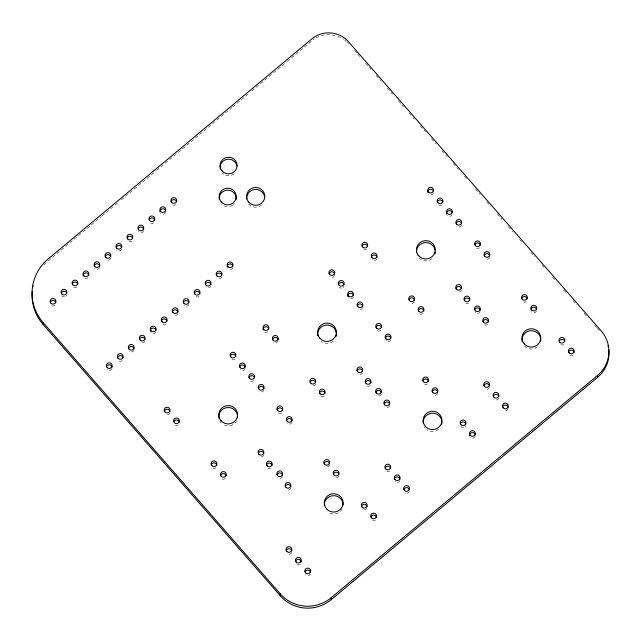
<?xml version="1.0" encoding="UTF-8"?>
<svg xmlns="http://www.w3.org/2000/svg" width="641" height="641" viewBox="0 0 641 641"><rect width="100%" height="100%" fill="white"/><g stroke="black" fill="none" stroke-linecap="round" stroke-linejoin="round"><path stroke-width="0.48" stroke-dasharray="3.21 2.4" d="M48.283 260.807L101.294 216.562M102.063 215.921L118.192 202.46M121.269 199.896L155.843 171.043M156.604 170.402L231.898 107.568M232.667 106.927L248.796 93.466M251.873 90.894L286.447 62.049M287.208 61.408L311.798 40.888M354.417 50.479L357.045 53.491M357.71 54.245L359.681 56.496M365.602 63.275L370.867 69.3M376.139 75.326L381.403 81.351M387.324 88.121L392.588 94.147M398.51 100.925L403.774 106.951M409.046 112.976L412.331 116.734M412.988 117.487L414.31 118.994M420.232 125.772L425.496 131.798M431.417 138.576L436.024 143.848M441.953 150.619L447.218 156.644M453.139 163.423L458.403 169.448M464.324 176.227L467.618 179.985M475.518 189.023L480.125 194.295M486.703 201.827L490.653 206.346M497.232 213.87L501.839 219.142M508.425 226.674L513.032 231.946M519.611 239.47L521.59 241.729M530.804 252.274L534.746 256.793M541.99 265.078L543.961 267.337M552.518 277.12L555.154 280.133M563.711 289.924L566.34 292.937M572.926 300.461L576.868 304.98M584.111 313.265L588.061 317.784M594.64 325.316L596.619 327.575M597.276 328.328L599.247 330.58M313.129 39.846A26.033 25.432 -0.7 0 1 314.523 38.893M315.981 38.035A26.033 25.432 -0.7 0 1 343.448 39.261M344.818 40.247A26.033 25.432 -0.7 0 1 346.116 41.32M347.342 42.466A26.033 25.432 -0.7 0 1 348.496 43.7M43.949 264.925A46.224 45.166 -0.7 0 1 46.048 262.794M537.478 346.829A9.383 9.166 -0.7 0 1 524.25 345.82M431.954 258.7A9.383 9.166 -0.7 0 1 417.187 255.23M438.644 429.318A9.383 9.166 -0.7 0 1 426.826 429.614M425.416 428.3A9.383 9.166 -0.7 0 1 424.31 426.73M333.12 341.18A9.383 9.166 -0.7 0 1 321.301 341.477M342.198 508.754A9.383 9.166 -0.7 0 1 327.992 512.095M236.673 420.616A9.383 9.166 -0.7 0 1 222.467 423.965M221.057 422.651A9.383 9.166 -0.7 0 1 219.951 421.081M234.125 173.807A8.517 8.325 -0.7 0 1 222.106 172.894M234.478 203.534A8.517 8.325 -0.7 0 1 233.26 204.783M232.563 205.304A8.517 8.325 -0.7 0 1 221.842 204.487M261.624 205.056A9.094 8.886 -0.7 0 1 247.306 201.699M461.392 290.205A2.885 2.82 -0.7 0 1 457.706 291.919M468.819 303.049A2.885 2.82 -0.7 0 1 464.749 302.736M480.141 311.654A2.885 2.82 -0.7 0 1 475.221 312.544M487.569 324.498A2.885 2.82 -0.7 0 1 484.732 325.011M263.723 455.166A2.885 2.82 -0.7 0 1 258.804 456.063M271.151 468.018A2.885 2.82 -0.7 0 1 267.081 467.706M282.473 476.616A2.885 2.82 -0.7 0 1 277.553 477.513M290.75 488.258A2.885 2.82 -0.7 0 1 287.064 489.98M232.795 267.682A2.885 2.82 -0.7 0 1 227.875 268.579M221.818 276.848A2.885 2.82 -0.7 0 1 218.124 278.571M210.833 286.014A2.885 2.82 -0.7 0 1 205.913 286.904M199.006 296.382A2.885 2.82 -0.7 0 1 194.936 296.07M188.871 304.347A2.885 2.82 -0.7 0 1 183.951 305.236M177.886 313.505A2.885 2.82 -0.7 0 1 174.2 315.228M166.059 323.881A2.885 2.82 -0.7 0 1 161.989 323.569M155.923 331.838A2.885 2.82 -0.7 0 1 151.004 332.727M144.946 341.004A2.885 2.82 -0.7 0 1 140.026 341.893M133.961 350.17A2.885 2.82 -0.7 0 1 129.041 351.06M122.135 360.538A2.885 2.82 -0.7 0 1 119.29 361.051M111.999 368.495A2.885 2.82 -0.7 0 1 107.079 369.392M54.91 305.356A2.885 2.82 -0.7 0 1 50.839 305.044M66.736 294.988A2.885 2.82 -0.7 0 1 65.887 296.19M64.541 296.823A2.885 2.82 -0.7 0 1 61.816 295.878M76.872 287.024A2.885 2.82 -0.7 0 1 72.802 286.711M87.849 277.857A2.885 2.82 -0.7 0 1 83.779 277.545M99.684 267.489A2.885 2.82 -0.7 0 1 94.764 268.387M110.661 258.323A2.885 2.82 -0.7 0 1 106.975 260.046M121.646 249.165A2.885 2.82 -0.7 0 1 116.726 250.054M131.782 241.2A2.885 2.82 -0.7 0 1 128.937 241.713M143.608 230.832A2.885 2.82 -0.7 0 1 138.688 231.721M153.744 222.868A2.885 2.82 -0.7 0 1 149.674 222.563M165.57 212.5A2.885 2.82 -0.7 0 1 160.651 213.397M175.706 204.543A2.885 2.82 -0.7 0 1 171.636 204.231M362.558 372.685A2.885 2.82 -0.7 0 1 357.638 373.575M369.985 385.529A2.885 2.82 -0.7 0 1 365.915 385.217M381.307 394.135A2.885 2.82 -0.7 0 1 376.387 395.024M389.584 405.777A2.885 2.82 -0.7 0 1 384.664 406.666M433.412 192.997A2.885 2.82 -0.7 0 1 428.492 193.886M441.937 204.928A2.885 2.82 -0.7 0 1 437.867 204.615M461.528 225.175A2.885 2.82 -0.7 0 1 456.608 226.065M452.153 214.447A2.885 2.82 -0.7 0 1 447.242 215.336M508.129 408.854A2.885 2.82 -0.7 0 1 504.443 410.577M526.301 301.446A2.885 2.82 -0.7 0 1 522.231 301.134M563.8 344.345A2.885 2.82 -0.7 0 1 559.721 344.033M489.379 387.404A2.885 2.82 -0.7 0 1 485.694 389.127M366.668 249.189A2.885 2.82 -0.7 0 1 363.832 249.71M573.166 355.066A2.885 2.82 -0.7 0 1 569.096 354.753M422.916 313.537A2.885 2.82 -0.7 0 1 418.845 313.225M536.525 310.965A2.885 2.82 -0.7 0 1 531.605 311.863M376.892 258.716A2.885 2.82 -0.7 0 1 371.972 259.605M479.428 247.827A2.885 2.82 -0.7 0 1 475.358 247.514M489.652 257.345A2.885 2.82 -0.7 0 1 485.966 259.06M414.39 301.607A2.885 2.82 -0.7 0 1 410.705 303.329M498.754 398.133A2.885 2.82 -0.7 0 1 493.834 399.023M334.57 275.486A2.885 2.82 -0.7 0 1 329.658 276.375M343.945 286.207A2.885 2.82 -0.7 0 1 343.103 287.408M341.749 288.041A2.885 2.82 -0.7 0 1 339.033 287.096M362.694 307.656A2.885 2.82 -0.7 0 1 357.774 308.545M353.319 296.935A2.885 2.82 -0.7 0 1 348.4 297.825M409.295 491.335A2.885 2.82 -0.7 0 1 405.609 493.057M427.467 383.927A2.885 2.82 -0.7 0 1 423.397 383.622M465.807 425.624A2.885 2.82 -0.7 0 1 464.957 426.826M463.611 427.459A2.885 2.82 -0.7 0 1 460.887 426.513M389.696 471.095A2.885 2.82 -0.7 0 1 385.626 470.782M267.834 331.677A2.885 2.82 -0.7 0 1 263.763 331.365M475.181 436.353A2.885 2.82 -0.7 0 1 470.262 437.242M324.082 396.026A2.885 2.82 -0.7 0 1 320.011 395.713M437.683 393.454A2.885 2.82 -0.7 0 1 432.771 394.343M278.058 341.196A2.885 2.82 -0.7 0 1 273.138 342.086M380.594 330.307A2.885 2.82 -0.7 0 1 376.523 329.995M390.818 339.826A2.885 2.82 -0.7 0 1 385.898 340.724M315.556 384.095A2.885 2.82 -0.7 0 1 311.871 385.81M399.92 480.614A2.885 2.82 -0.7 0 1 395 481.503M234.894 359.168A2.885 2.82 -0.7 0 1 230.824 358.856M245.11 368.687A2.885 2.82 -0.7 0 1 240.191 369.585M263.86 390.137A2.885 2.82 -0.7 0 1 258.94 391.034M253.636 380.618A2.885 2.82 -0.7 0 1 250.799 381.131M310.46 573.823A2.885 2.82 -0.7 0 1 305.541 574.713M329.474 465.214A2.885 2.82 -0.7 0 1 324.562 466.103M366.973 508.105A2.885 2.82 -0.7 0 1 362.053 509.002M291.711 552.374A2.885 2.82 -0.7 0 1 288.025 554.088M169.849 412.956A2.885 2.82 -0.7 0 1 166.163 414.671M375.498 520.035A2.885 2.82 -0.7 0 1 372.661 520.548M225.247 478.507A2.885 2.82 -0.7 0 1 221.177 478.194M338.849 475.934A2.885 2.82 -0.7 0 1 333.937 476.824M178.374 424.887A2.885 2.82 -0.7 0 1 174.304 424.574M281.76 412.796A2.885 2.82 -0.7 0 1 277.689 412.483M291.984 422.315A2.885 2.82 -0.7 0 1 287.064 423.204M215.873 467.778A2.885 2.82 -0.7 0 1 211.802 467.473M300.236 564.304A2.885 2.82 -0.7 0 1 296.166 563.992"/><path stroke-width="0.96" d="M43.115 322.543L280.261 593.854A36.096 35.271 -0.7 0 0 331.149 597.757L597.604 375.378A32.282 31.545 -0.7 0 0 601.202 330.908L348.472 41.761A26.033 25.432 -0.7 0 0 311.774 38.949L48.259 258.868A46.224 45.166 -0.7 0 0 43.115 322.543L43.139 324.482L280.285 595.793A36.096 35.271 -0.7 0 0 331.173 599.696L597.628 377.317A32.282 31.545 -0.7 0 0 608.734 349.617M597.604 375.378L597.628 377.317M331.149 597.757L331.173 599.696M280.261 593.854L280.285 595.793M607.964 345.563A32.282 31.545 -0.7 0 1 608.413 347.582M43.139 324.482A46.224 45.166 -0.7 0 1 32.21 291.607M32.707 287.697A46.224 45.166 -0.7 0 1 33.084 285.766M522.159 341.533A9.383 9.166 -0.7 0 1 531.149 330.692A9.383 9.166 -0.7 0 1 540.692 341.068M435.247 251.953A9.383 9.166 -0.7 0 1 434.983 253.884M416.506 252.466A9.383 9.166 -0.7 0 1 424.63 242.635A9.383 9.166 -0.7 0 1 435.095 250.054M423.196 423.084A9.383 9.166 -0.7 0 1 433.292 413.205A9.383 9.166 -0.7 0 1 441.673 424.502M317.8 335.884A9.383 9.166 -0.7 0 1 325.324 325.195A9.383 9.166 -0.7 0 1 336.261 332.535M336.381 333.464A9.383 9.166 -0.7 0 1 336.148 336.365M324.362 505.573A9.383 9.166 -0.7 0 1 333.456 495.661A9.383 9.166 -0.7 0 1 343.103 505.052M218.966 418.365A9.383 9.166 -0.7 0 1 227.956 407.524A9.383 9.166 -0.7 0 1 237.499 417.9M220.216 169A8.517 8.325 -0.7 0 1 227.042 159.297A8.517 8.325 -0.7 0 1 236.97 165.963M219.23 199.135A8.517 8.325 -0.7 0 1 227.948 190.137A8.517 8.325 -0.7 0 1 236.168 199.551M246.649 199.022A9.094 8.886 -0.7 0 1 254.525 189.496A9.094 8.886 -0.7 0 1 264.661 196.683M455.951 288.322A2.885 2.82 -0.7 0 1 461.512 288.746M464.228 299.964A2.885 2.82 -0.7 0 1 469.789 300.389M474.701 309.771A2.885 2.82 -0.7 0 1 480.261 310.196M482.977 321.413A2.885 2.82 -0.7 0 1 488.538 321.838M258.283 453.291A2.885 2.82 -0.7 0 1 263.844 453.716M266.56 464.925A2.885 2.82 -0.7 0 1 272.121 465.358M277.032 474.741A2.885 2.82 -0.7 0 1 282.593 475.165M285.301 486.375A2.885 2.82 -0.7 0 1 290.862 486.807M227.235 267.257A2.885 2.82 -0.7 0 1 229.55 263.972A2.885 2.82 -0.7 0 1 232.915 266.231M216.37 274.965A2.885 2.82 -0.7 0 1 221.93 275.39M205.392 284.131A2.885 2.82 -0.7 0 1 210.953 284.556M194.407 293.298A2.885 2.82 -0.7 0 1 199.968 293.722M183.422 302.464A2.885 2.82 -0.7 0 1 188.991 302.889M172.445 311.63A2.885 2.82 -0.7 0 1 178.006 312.055M161.46 320.788A2.885 2.82 -0.7 0 1 167.021 321.221M150.363 331.413A2.885 2.82 -0.7 0 1 152.678 328.12A2.885 2.82 -0.7 0 1 156.043 330.379M139.498 339.121A2.885 2.82 -0.7 0 1 145.058 339.546M128.52 348.287A2.885 2.82 -0.7 0 1 134.081 348.712M117.535 357.454A2.885 2.82 -0.7 0 1 123.096 357.878M106.55 366.62A2.885 2.82 -0.7 0 1 112.119 367.045M50.31 302.272A2.885 2.82 -0.7 0 1 55.871 302.696M61.296 293.105A2.885 2.82 -0.7 0 1 66.856 293.53M72.273 283.939A2.885 2.82 -0.7 0 1 77.833 284.364M83.138 276.231A2.885 2.82 -0.7 0 1 85.453 272.938A2.885 2.82 -0.7 0 1 88.819 275.197M94.235 265.606A2.885 2.82 -0.7 0 1 99.796 266.039M105.22 256.448A2.885 2.82 -0.7 0 1 110.781 256.873M116.197 247.282A2.885 2.82 -0.7 0 1 121.766 247.706M127.182 238.115A2.885 2.82 -0.7 0 1 132.743 238.54M138.168 228.949A2.885 2.82 -0.7 0 1 143.728 229.374M149.145 219.783A2.885 2.82 -0.7 0 1 154.705 220.208M160.01 212.075A2.885 2.82 -0.7 0 1 162.325 208.79A2.885 2.82 -0.7 0 1 165.69 211.049M171.107 201.458A2.885 2.82 -0.7 0 1 176.668 201.883M357.117 370.802A2.885 2.82 -0.7 0 1 362.678 371.227M365.394 382.445A2.885 2.82 -0.7 0 1 370.955 382.869M375.866 392.252A2.885 2.82 -0.7 0 1 381.427 392.677M384.135 403.894A2.885 2.82 -0.7 0 1 389.704 404.319M427.843 192.572A2.885 2.82 -0.7 0 1 430.159 189.287A2.885 2.82 -0.7 0 1 433.524 191.539M437.338 201.843A2.885 2.82 -0.7 0 1 442.899 202.268M456.088 223.292A2.885 2.82 -0.7 0 1 461.648 223.717M446.593 214.022A2.885 2.82 -0.7 0 1 448.908 210.729A2.885 2.82 -0.7 0 1 452.274 212.988M502.68 406.971A2.885 2.82 -0.7 0 1 508.241 407.396M521.702 298.361A2.885 2.82 -0.7 0 1 527.263 298.786M559.2 341.26A2.885 2.82 -0.7 0 1 564.761 341.685M483.939 385.521A2.885 2.82 -0.7 0 1 489.5 385.946M362.077 246.104A2.885 2.82 -0.7 0 1 367.638 246.529M568.575 351.981A2.885 2.82 -0.7 0 1 574.136 352.406M418.317 310.452A2.885 2.82 -0.7 0 1 423.877 310.877M531.077 309.082A2.885 2.82 -0.7 0 1 536.637 309.515M371.451 256.833A2.885 2.82 -0.7 0 1 377.012 257.257M474.837 244.742A2.885 2.82 -0.7 0 1 480.397 245.166M484.211 255.463A2.885 2.82 -0.7 0 1 489.772 255.887M408.942 299.732A2.885 2.82 -0.7 0 1 414.503 300.156M493.314 396.25A2.885 2.82 -0.7 0 1 498.874 396.675M329.129 273.603A2.885 2.82 -0.7 0 1 334.69 274.028M338.504 284.324A2.885 2.82 -0.7 0 1 344.065 284.748M357.253 305.773A2.885 2.82 -0.7 0 1 362.814 306.198M347.759 296.503A2.885 2.82 -0.7 0 1 350.074 293.217A2.885 2.82 -0.7 0 1 353.439 295.477M403.846 489.46A2.885 2.82 -0.7 0 1 409.407 489.884M422.868 380.842A2.885 2.82 -0.7 0 1 428.428 381.275M460.366 423.741A2.885 2.82 -0.7 0 1 465.927 424.166M385.105 468.01A2.885 2.82 -0.7 0 1 390.665 468.435M263.122 330.043A2.885 2.82 -0.7 0 1 265.438 326.758A2.885 2.82 -0.7 0 1 268.803 329.017M469.621 435.92A2.885 2.82 -0.7 0 1 471.936 432.635A2.885 2.82 -0.7 0 1 475.302 434.894M319.482 392.933A2.885 2.82 -0.7 0 1 325.043 393.366M432.242 391.571A2.885 2.82 -0.7 0 1 437.803 391.996M272.617 339.313A2.885 2.82 -0.7 0 1 278.178 339.738M376.003 327.222A2.885 2.82 -0.7 0 1 381.563 327.647M385.377 337.943A2.885 2.82 -0.7 0 1 390.938 338.376M310.108 382.212A2.885 2.82 -0.7 0 1 315.668 382.637M394.471 478.731A2.885 2.82 -0.7 0 1 400.032 479.156M230.295 356.084A2.885 2.82 -0.7 0 1 235.856 356.508M239.67 366.812A2.885 2.82 -0.7 0 1 245.231 367.237M258.419 388.254A2.885 2.82 -0.7 0 1 263.98 388.686M249.045 377.533A2.885 2.82 -0.7 0 1 254.605 377.958M305.012 571.94A2.885 2.82 -0.7 0 1 310.573 572.365M324.034 463.331A2.885 2.82 -0.7 0 1 329.594 463.755M361.532 506.23A2.885 2.82 -0.7 0 1 367.093 506.654M286.263 550.491A2.885 2.82 -0.7 0 1 291.823 550.915M164.408 411.073A2.885 2.82 -0.7 0 1 169.969 411.498M370.907 516.95A2.885 2.82 -0.7 0 1 376.467 517.375M220.648 475.422A2.885 2.82 -0.7 0 1 226.209 475.846M333.408 474.052A2.885 2.82 -0.7 0 1 338.969 474.476M173.783 421.794A2.885 2.82 -0.7 0 1 179.344 422.227M277.168 409.703A2.885 2.82 -0.7 0 1 282.729 410.136M286.535 420.432A2.885 2.82 -0.7 0 1 292.104 420.857M211.274 464.693A2.885 2.82 -0.7 0 1 216.834 465.126M295.637 561.22A2.885 2.82 -0.7 0 1 301.198 561.644M524.226 343.88A9.383 9.166 -0.7 0 0 540.211 340.98A9.383 9.166 -0.7 0 0 529.658 328.905A9.383 9.166 -0.7 0 0 524.226 343.88M418.701 255.743A9.383 9.166 -0.7 0 0 434.686 252.85A9.383 9.166 -0.7 0 0 424.134 240.776A9.383 9.166 -0.7 0 0 418.701 255.743M425.392 426.361A9.383 9.166 -0.7 0 0 441.377 423.469A9.383 9.166 -0.7 0 0 430.824 411.394A9.383 9.166 -0.7 0 0 425.392 426.361M319.867 338.232A9.383 9.166 -0.7 0 0 335.852 335.331A9.383 9.166 -0.7 0 0 325.299 323.256A9.383 9.166 -0.7 0 0 319.867 338.232M326.557 508.85A9.383 9.166 -0.7 0 0 342.542 505.949A9.383 9.166 -0.7 0 0 331.99 493.874A9.383 9.166 -0.7 0 0 326.557 508.85M221.033 420.712A9.383 9.166 -0.7 0 0 237.018 417.812A9.383 9.166 -0.7 0 0 226.465 405.737A9.383 9.166 -0.7 0 0 221.033 420.712M222.082 170.955A8.517 8.325 -0.7 0 0 236.601 168.319A8.517 8.325 -0.7 0 0 227.018 157.357A8.517 8.325 -0.7 0 0 222.082 170.955M221.217 201.931A8.517 8.325 -0.7 0 0 235.728 199.295A8.517 8.325 -0.7 0 0 226.153 188.334A8.517 8.325 -0.7 0 0 221.217 201.931M248.772 202.139A9.094 8.886 -0.7 0 0 264.268 199.327A9.094 8.886 -0.7 0 0 254.036 187.629A9.094 8.886 -0.7 0 0 248.772 202.139M456.456 289.155A2.885 2.82 -0.7 0 0 461.368 288.266A2.885 2.82 -0.7 0 0 458.123 284.548A2.885 2.82 -0.7 0 0 456.456 289.155M464.725 300.797A2.885 2.82 -0.7 0 0 469.645 299.908A2.885 2.82 -0.7 0 0 466.4 296.19A2.885 2.82 -0.7 0 0 464.725 300.797M475.197 310.605A2.885 2.82 -0.7 0 0 480.117 309.715A2.885 2.82 -0.7 0 0 476.872 305.997A2.885 2.82 -0.7 0 0 475.197 310.605M483.474 322.247A2.885 2.82 -0.7 0 0 488.394 321.357A2.885 2.82 -0.7 0 0 485.149 317.64A2.885 2.82 -0.7 0 0 483.474 322.247M258.78 454.124A2.885 2.82 -0.7 0 0 263.699 453.235A2.885 2.82 -0.7 0 0 260.454 449.517A2.885 2.82 -0.7 0 0 258.78 454.124M267.057 465.767A2.885 2.82 -0.7 0 0 271.976 464.877A2.885 2.82 -0.7 0 0 268.731 461.159A2.885 2.82 -0.7 0 0 267.057 465.767M277.529 475.574A2.885 2.82 -0.7 0 0 282.449 474.685A2.885 2.82 -0.7 0 0 279.204 470.967A2.885 2.82 -0.7 0 0 277.529 475.574M285.806 487.216A2.885 2.82 -0.7 0 0 290.726 486.319A2.885 2.82 -0.7 0 0 287.48 482.609A2.885 2.82 -0.7 0 0 285.806 487.216M227.851 266.64A2.885 2.82 -0.7 0 0 232.771 265.751A2.885 2.82 -0.7 0 0 229.526 262.033A2.885 2.82 -0.7 0 0 227.851 266.64M216.874 275.806A2.885 2.82 -0.7 0 0 221.794 274.909A2.885 2.82 -0.7 0 0 218.541 271.199A2.885 2.82 -0.7 0 0 216.874 275.806M205.889 284.973A2.885 2.82 -0.7 0 0 210.809 284.075A2.885 2.82 -0.7 0 0 207.564 280.365A2.885 2.82 -0.7 0 0 205.889 284.973M194.912 294.131A2.885 2.82 -0.7 0 0 199.824 293.241A2.885 2.82 -0.7 0 0 196.579 289.524A2.885 2.82 -0.7 0 0 194.912 294.131M183.927 303.297A2.885 2.82 -0.7 0 0 188.847 302.408A2.885 2.82 -0.7 0 0 185.602 298.69A2.885 2.82 -0.7 0 0 183.927 303.297M172.95 312.463A2.885 2.82 -0.7 0 0 177.861 311.574A2.885 2.82 -0.7 0 0 174.616 307.856A2.885 2.82 -0.7 0 0 172.95 312.463M161.965 321.63A2.885 2.82 -0.7 0 0 166.884 320.732A2.885 2.82 -0.7 0 0 163.631 317.023A2.885 2.82 -0.7 0 0 161.965 321.63M150.98 330.796A2.885 2.82 -0.7 0 0 155.899 329.899A2.885 2.82 -0.7 0 0 152.654 326.189A2.885 2.82 -0.7 0 0 150.98 330.796M140.002 339.954A2.885 2.82 -0.7 0 0 144.922 339.065A2.885 2.82 -0.7 0 0 141.669 335.347A2.885 2.82 -0.7 0 0 140.002 339.954M129.017 349.121A2.885 2.82 -0.7 0 0 133.937 348.231A2.885 2.82 -0.7 0 0 130.692 344.513A2.885 2.82 -0.7 0 0 129.017 349.121M118.04 358.287A2.885 2.82 -0.7 0 0 122.952 357.398A2.885 2.82 -0.7 0 0 119.707 353.68A2.885 2.82 -0.7 0 0 118.04 358.287M107.055 367.453A2.885 2.82 -0.7 0 0 111.975 366.564A2.885 2.82 -0.7 0 0 108.73 362.846A2.885 2.82 -0.7 0 0 107.055 367.453M50.815 303.105A2.885 2.82 -0.7 0 0 55.727 302.215A2.885 2.82 -0.7 0 0 52.482 298.498A2.885 2.82 -0.7 0 0 50.815 303.105M61.792 293.939A2.885 2.82 -0.7 0 0 66.712 293.049A2.885 2.82 -0.7 0 0 63.467 289.331A2.885 2.82 -0.7 0 0 61.792 293.939M72.778 284.772A2.885 2.82 -0.7 0 0 77.697 283.883A2.885 2.82 -0.7 0 0 74.444 280.173A2.885 2.82 -0.7 0 0 72.778 284.772M83.755 275.614A2.885 2.82 -0.7 0 0 88.674 274.717A2.885 2.82 -0.7 0 0 85.429 271.007A2.885 2.82 -0.7 0 0 83.755 275.614M94.74 266.448A2.885 2.82 -0.7 0 0 99.659 265.558A2.885 2.82 -0.7 0 0 96.406 261.84A2.885 2.82 -0.7 0 0 94.74 266.448M105.717 257.281A2.885 2.82 -0.7 0 0 110.637 256.392A2.885 2.82 -0.7 0 0 107.392 252.674A2.885 2.82 -0.7 0 0 105.717 257.281M116.702 248.115A2.885 2.82 -0.7 0 0 121.622 247.226A2.885 2.82 -0.7 0 0 118.377 243.508A2.885 2.82 -0.7 0 0 116.702 248.115M127.687 238.949A2.885 2.82 -0.7 0 0 132.599 238.059A2.885 2.82 -0.7 0 0 129.354 234.342A2.885 2.82 -0.7 0 0 127.687 238.949M138.664 229.79A2.885 2.82 -0.7 0 0 143.584 228.893A2.885 2.82 -0.7 0 0 140.339 225.183A2.885 2.82 -0.7 0 0 138.664 229.79M149.649 220.624A2.885 2.82 -0.7 0 0 154.569 219.727A2.885 2.82 -0.7 0 0 151.316 216.017A2.885 2.82 -0.7 0 0 149.649 220.624M160.627 211.458A2.885 2.82 -0.7 0 0 165.546 210.569A2.885 2.82 -0.7 0 0 162.301 206.851A2.885 2.82 -0.7 0 0 160.627 211.458M171.612 202.292A2.885 2.82 -0.7 0 0 176.531 201.402A2.885 2.82 -0.7 0 0 173.278 197.684A2.885 2.82 -0.7 0 0 171.612 202.292M357.614 371.644A2.885 2.82 -0.7 0 0 362.534 370.746A2.885 2.82 -0.7 0 0 359.289 367.037A2.885 2.82 -0.7 0 0 357.614 371.644M365.891 383.278A2.885 2.82 -0.7 0 0 370.81 382.389A2.885 2.82 -0.7 0 0 367.565 378.671A2.885 2.82 -0.7 0 0 365.891 383.278M376.363 393.093A2.885 2.82 -0.7 0 0 381.283 392.196A2.885 2.82 -0.7 0 0 378.038 388.486A2.885 2.82 -0.7 0 0 376.363 393.093M384.64 404.727A2.885 2.82 -0.7 0 0 389.56 403.838A2.885 2.82 -0.7 0 0 386.315 400.12A2.885 2.82 -0.7 0 0 384.64 404.727M428.468 191.955A2.885 2.82 -0.7 0 0 433.388 191.058A2.885 2.82 -0.7 0 0 430.135 187.348A2.885 2.82 -0.7 0 0 428.468 191.955M437.843 202.676A2.885 2.82 -0.7 0 0 442.763 201.787A2.885 2.82 -0.7 0 0 439.51 198.069A2.885 2.82 -0.7 0 0 437.843 202.676M456.592 224.126A2.885 2.82 -0.7 0 0 461.504 223.236A2.885 2.82 -0.7 0 0 458.259 219.518A2.885 2.82 -0.7 0 0 456.592 224.126M447.218 213.405A2.885 2.82 -0.7 0 0 452.129 212.508A2.885 2.82 -0.7 0 0 448.884 208.798A2.885 2.82 -0.7 0 0 447.218 213.405M503.185 407.812A2.885 2.82 -0.7 0 0 508.105 406.915A2.885 2.82 -0.7 0 0 504.86 403.205A2.885 2.82 -0.7 0 0 503.185 407.812M522.207 299.195A2.885 2.82 -0.7 0 0 527.126 298.305A2.885 2.82 -0.7 0 0 523.873 294.588A2.885 2.82 -0.7 0 0 522.207 299.195M559.705 342.094A2.885 2.82 -0.7 0 0 564.617 341.204A2.885 2.82 -0.7 0 0 561.372 337.486A2.885 2.82 -0.7 0 0 559.705 342.094M484.436 386.363A2.885 2.82 -0.7 0 0 489.355 385.465A2.885 2.82 -0.7 0 0 486.11 381.756A2.885 2.82 -0.7 0 0 484.436 386.363M362.574 246.945A2.885 2.82 -0.7 0 0 367.493 246.048A2.885 2.82 -0.7 0 0 364.248 242.338A2.885 2.82 -0.7 0 0 362.574 246.945M569.072 352.822A2.885 2.82 -0.7 0 0 573.991 351.925A2.885 2.82 -0.7 0 0 570.746 348.215A2.885 2.82 -0.7 0 0 569.072 352.822M418.821 311.286A2.885 2.82 -0.7 0 0 423.741 310.396A2.885 2.82 -0.7 0 0 420.488 306.678A2.885 2.82 -0.7 0 0 418.821 311.286M531.581 309.923A2.885 2.82 -0.7 0 0 536.501 309.034A2.885 2.82 -0.7 0 0 533.248 305.316A2.885 2.82 -0.7 0 0 531.581 309.923M371.948 257.666A2.885 2.82 -0.7 0 0 376.868 256.777A2.885 2.82 -0.7 0 0 373.623 253.059A2.885 2.82 -0.7 0 0 371.948 257.666M475.334 245.575A2.885 2.82 -0.7 0 0 480.253 244.686A2.885 2.82 -0.7 0 0 477.008 240.968A2.885 2.82 -0.7 0 0 475.334 245.575M484.708 256.296A2.885 2.82 -0.7 0 0 489.628 255.406A2.885 2.82 -0.7 0 0 486.383 251.697A2.885 2.82 -0.7 0 0 484.708 256.296M409.447 300.565A2.885 2.82 -0.7 0 0 414.366 299.676A2.885 2.82 -0.7 0 0 411.113 295.958A2.885 2.82 -0.7 0 0 409.447 300.565M493.81 397.083A2.885 2.82 -0.7 0 0 498.73 396.194A2.885 2.82 -0.7 0 0 495.485 392.476A2.885 2.82 -0.7 0 0 493.81 397.083M329.634 274.436A2.885 2.82 -0.7 0 0 334.554 273.547A2.885 2.82 -0.7 0 0 331.301 269.829A2.885 2.82 -0.7 0 0 329.634 274.436M339.009 285.165A2.885 2.82 -0.7 0 0 343.921 284.267A2.885 2.82 -0.7 0 0 340.675 280.558A2.885 2.82 -0.7 0 0 339.009 285.165M357.75 306.606A2.885 2.82 -0.7 0 0 362.67 305.717A2.885 2.82 -0.7 0 0 359.425 302.007A2.885 2.82 -0.7 0 0 357.75 306.606M348.384 295.886A2.885 2.82 -0.7 0 0 353.295 294.996A2.885 2.82 -0.7 0 0 350.05 291.278A2.885 2.82 -0.7 0 0 348.384 295.886M404.351 490.293A2.885 2.82 -0.7 0 0 409.27 489.403A2.885 2.82 -0.7 0 0 406.017 485.686A2.885 2.82 -0.7 0 0 404.351 490.293M423.372 381.683A2.885 2.82 -0.7 0 0 428.292 380.786A2.885 2.82 -0.7 0 0 425.039 377.076A2.885 2.82 -0.7 0 0 423.372 381.683M460.863 424.582A2.885 2.82 -0.7 0 0 465.783 423.685A2.885 2.82 -0.7 0 0 462.538 419.975A2.885 2.82 -0.7 0 0 460.863 424.582M385.602 468.843A2.885 2.82 -0.7 0 0 390.521 467.954A2.885 2.82 -0.7 0 0 387.276 464.236A2.885 2.82 -0.7 0 0 385.602 468.843M263.739 329.426A2.885 2.82 -0.7 0 0 268.659 328.537A2.885 2.82 -0.7 0 0 265.414 324.819A2.885 2.82 -0.7 0 0 263.739 329.426M470.238 435.303A2.885 2.82 -0.7 0 0 475.157 434.414A2.885 2.82 -0.7 0 0 471.912 430.696A2.885 2.82 -0.7 0 0 470.238 435.303M319.987 393.774A2.885 2.82 -0.7 0 0 324.907 392.885A2.885 2.82 -0.7 0 0 321.654 389.167A2.885 2.82 -0.7 0 0 319.987 393.774M432.747 392.404A2.885 2.82 -0.7 0 0 437.667 391.515A2.885 2.82 -0.7 0 0 434.414 387.797A2.885 2.82 -0.7 0 0 432.747 392.404M273.114 340.147A2.885 2.82 -0.7 0 0 278.034 339.257A2.885 2.82 -0.7 0 0 274.789 335.547A2.885 2.82 -0.7 0 0 273.114 340.147M376.499 328.056A2.885 2.82 -0.7 0 0 381.419 327.166A2.885 2.82 -0.7 0 0 378.174 323.449A2.885 2.82 -0.7 0 0 376.499 328.056M385.874 338.785A2.885 2.82 -0.7 0 0 390.794 337.895A2.885 2.82 -0.7 0 0 387.549 334.177A2.885 2.82 -0.7 0 0 385.874 338.785M310.613 383.046A2.885 2.82 -0.7 0 0 315.532 382.156A2.885 2.82 -0.7 0 0 312.279 378.438A2.885 2.82 -0.7 0 0 310.613 383.046M394.976 479.572A2.885 2.82 -0.7 0 0 399.896 478.675A2.885 2.82 -0.7 0 0 396.651 474.965A2.885 2.82 -0.7 0 0 394.976 479.572M230.8 356.917A2.885 2.82 -0.7 0 0 235.712 356.027A2.885 2.82 -0.7 0 0 232.467 352.318A2.885 2.82 -0.7 0 0 230.8 356.917M240.175 367.646A2.885 2.82 -0.7 0 0 245.086 366.756A2.885 2.82 -0.7 0 0 241.841 363.038A2.885 2.82 -0.7 0 0 240.175 367.646M258.916 389.095A2.885 2.82 -0.7 0 0 263.836 388.206A2.885 2.82 -0.7 0 0 260.591 384.488A2.885 2.82 -0.7 0 0 258.916 389.095M249.541 378.366A2.885 2.82 -0.7 0 0 254.461 377.477A2.885 2.82 -0.7 0 0 251.216 373.759A2.885 2.82 -0.7 0 0 249.541 378.366M305.517 572.774A2.885 2.82 -0.7 0 0 310.436 571.884A2.885 2.82 -0.7 0 0 307.183 568.166A2.885 2.82 -0.7 0 0 305.517 572.774M324.538 464.164A2.885 2.82 -0.7 0 0 329.458 463.275A2.885 2.82 -0.7 0 0 326.205 459.557A2.885 2.82 -0.7 0 0 324.538 464.164M362.029 507.063A2.885 2.82 -0.7 0 0 366.948 506.174A2.885 2.82 -0.7 0 0 363.703 502.456A2.885 2.82 -0.7 0 0 362.029 507.063M286.767 551.324A2.885 2.82 -0.7 0 0 291.687 550.435A2.885 2.82 -0.7 0 0 288.442 546.725A2.885 2.82 -0.7 0 0 286.767 551.324M164.905 411.907A2.885 2.82 -0.7 0 0 169.825 411.017A2.885 2.82 -0.7 0 0 166.58 407.299A2.885 2.82 -0.7 0 0 164.905 411.907M371.403 517.784A2.885 2.82 -0.7 0 0 376.323 516.894A2.885 2.82 -0.7 0 0 373.078 513.185A2.885 2.82 -0.7 0 0 371.403 517.784M221.153 476.255A2.885 2.82 -0.7 0 0 226.065 475.366A2.885 2.82 -0.7 0 0 222.82 471.648A2.885 2.82 -0.7 0 0 221.153 476.255M333.913 474.893A2.885 2.82 -0.7 0 0 338.825 473.995A2.885 2.82 -0.7 0 0 335.58 470.286A2.885 2.82 -0.7 0 0 333.913 474.893M174.28 422.635A2.885 2.82 -0.7 0 0 179.2 421.746A2.885 2.82 -0.7 0 0 175.954 418.028A2.885 2.82 -0.7 0 0 174.28 422.635M277.665 410.544A2.885 2.82 -0.7 0 0 282.585 409.655A2.885 2.82 -0.7 0 0 279.34 405.937A2.885 2.82 -0.7 0 0 277.665 410.544M287.04 421.265A2.885 2.82 -0.7 0 0 291.959 420.376A2.885 2.82 -0.7 0 0 288.714 416.658A2.885 2.82 -0.7 0 0 287.04 421.265M211.778 465.534A2.885 2.82 -0.7 0 0 216.698 464.637A2.885 2.82 -0.7 0 0 213.445 460.927A2.885 2.82 -0.7 0 0 211.778 465.534M296.142 562.053A2.885 2.82 -0.7 0 0 301.062 561.163A2.885 2.82 -0.7 0 0 297.809 557.446A2.885 2.82 -0.7 0 0 296.142 562.053"/></g></svg>
